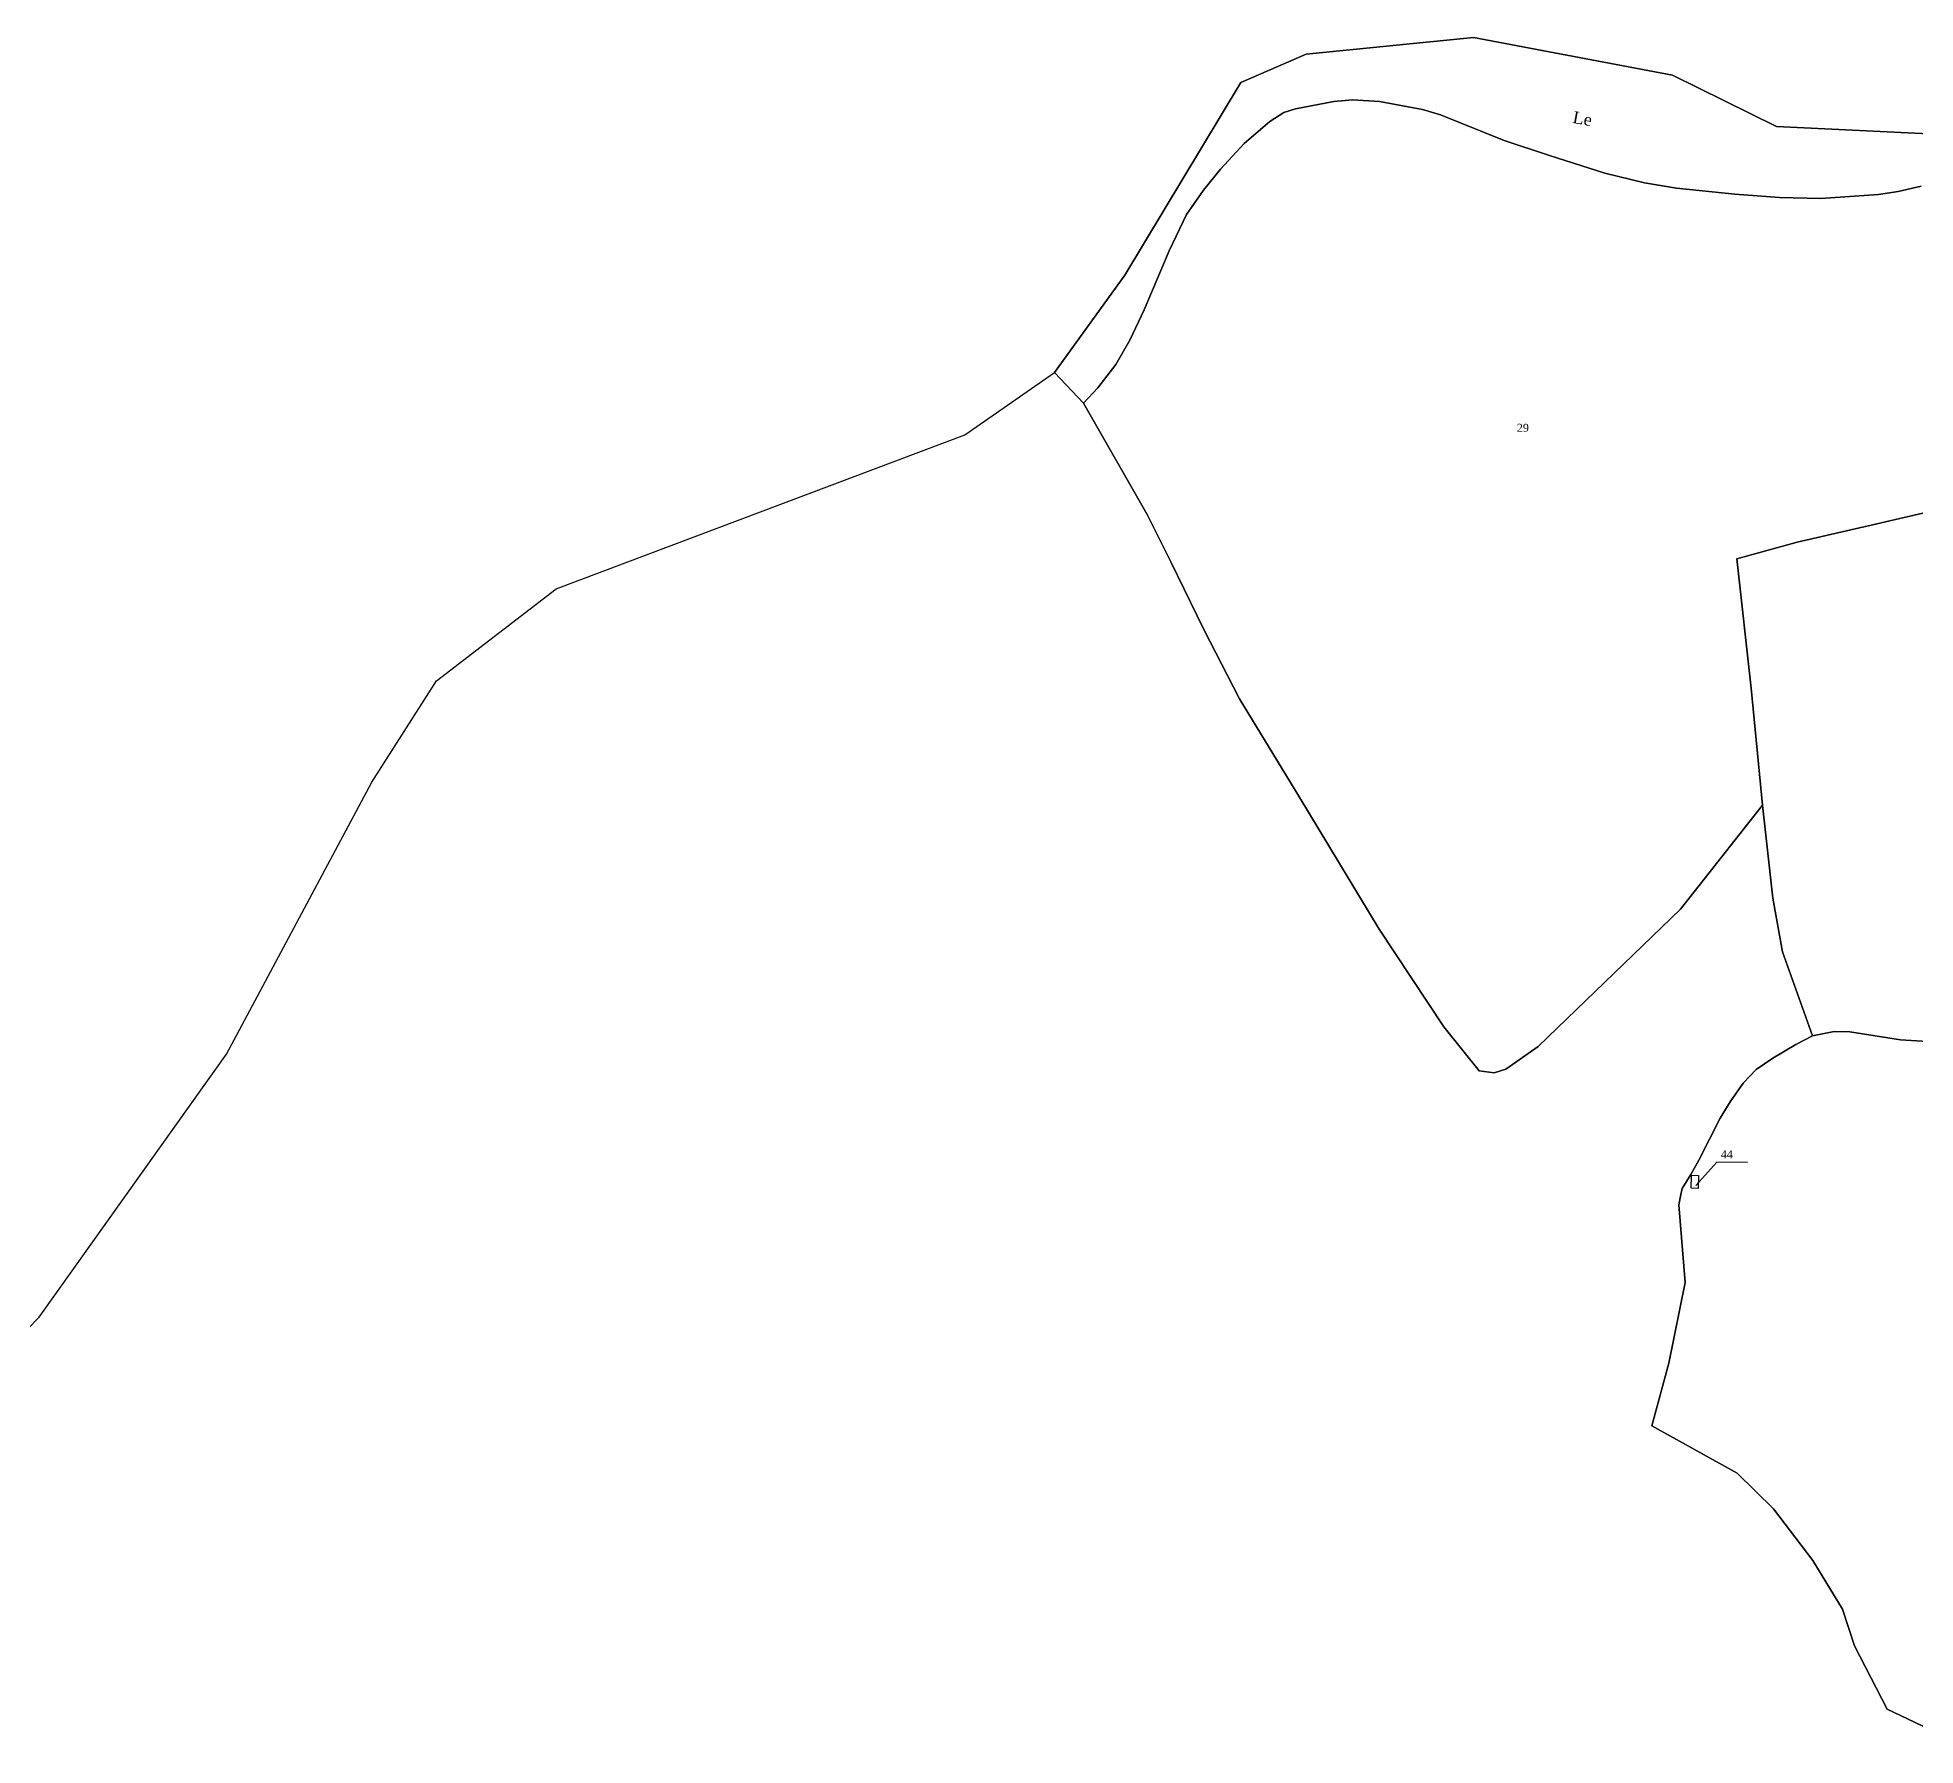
# Model space of a CAD drawing. Extents: x 1204521 to 1207304, y 6151741 to 6153999.
# Drawn here: x 1205912.3 to 1206381.7, y 6153456 to 6153882.8 of the extents above; entities that cross this region are included whole.
import ezdxf

# ---------------------------------------------------------------- set-up
doc = ezdxf.new("R2010")
doc.units = 0
doc.linetypes.add('CONTINU', pattern=[0])
for name, color, linetype in [('1LIEUDIT', 7, 'CONTINU'), ('1PARCELLE', 7, 'CONTINU'), ('1SECTION', 7, 'CONTINU'), ('1SUBDSECT', 7, 'CONTINU'), ('1TRONFLUV', 7, 'CONTINU'), ('1TROUPARCELLE', 7, 'CONTINU'), ('3BATIDUR', 7, 'CONTINU'), ('3FLECHEPAR', 7, 'CONTINU'), ('3PARCELLETEX', 7, 'CONTINU'), ('3TRONFLUVTEX', 7, 'CONTINU')]:
    doc.layers.add(name, color=color, linetype=linetype)
doc.styles.get("Standard").update_dxf_attribs({"font": 'Times New Roman'})

msp = doc.modelspace()

# ---------------------------------------------------------------- linework, layer by layer
at = {"layer": '1LIEUDIT'}
msp.add_lwpolyline([(1206393.55, 6153858.27), (1206346.91, 6153860.59), (1206320.93, 6153873.41), (1206271.18, 6153882.78), (1206229.41, 6153878.63), (1206213.07, 6153871.52), (1206184.01, 6153823.44), (1206166.5, 6153799.08), (1206173.73, 6153791.43), (1206189.62, 6153763.57), (1206195.54, 6153751.75), (1206203.8, 6153734.86), (1206212.74, 6153717.56), (1206227.55, 6153693.22), (1206247.63, 6153659.96), (1206263.78, 6153635.63), (1206272.64, 6153624.64), (1206276.36, 6153624.08), (1206279.24, 6153625), (1206287.38, 6153630.67), (1206322.95, 6153664.96), (1206343.41, 6153691.02), (1206345.97, 6153667.78), (1206348.39, 6153654.33), (1206355.93, 6153633.31), (1206351.72, 6153631.15), (1206345.98, 6153627.77), (1206341.81, 6153624.91), (1206338.63, 6153621.52), (1206335.35, 6153616.86), (1206332.83, 6153612.74), (1206327.49, 6153602.25), (1206325.5, 6153598.7), (1206323.31, 6153595.2), (1206323.01, 6153593.69), (1206322.53, 6153591.15), (1206324.07, 6153571.68), (1206320.03, 6153551.56), (1206315.75, 6153535.88), (1206337.08, 6153524.06), (1206346.14, 6153515.14), (1206355.98, 6153502.21), (1206363.43, 6153490.09), (1206366.45, 6153480.91), (1206374.61, 6153465.12), (1206393.63, 6153456.04)], dxfattribs=at)
at = {"layer": '1PARCELLE'}
for points in [[(1206388.48, 6153765.12), (1206371.69, 6153761.18), (1206352.06, 6153756.73), (1206337.03, 6153752.55), (1206340.6, 6153720.18), (1206343.41, 6153691.02), (1206322.95, 6153664.96), (1206287.38, 6153630.67), (1206279.24, 6153625), (1206276.36, 6153624.08), (1206272.64, 6153624.64), (1206263.78, 6153635.63), (1206247.63, 6153659.96), (1206227.55, 6153693.22), (1206212.74, 6153717.56), (1206203.8, 6153734.86), (1206195.54, 6153751.75), (1206189.62, 6153763.57), (1206173.73, 6153791.43), (1206177.26, 6153795.29), (1206181.79, 6153801.07), (1206185.3, 6153807.17), (1206188.88, 6153814.72), (1206195.12, 6153829.48), (1206199.47, 6153838.61), (1206203.69, 6153844.63), (1206207.97, 6153849.9), (1206213.89, 6153856.29), (1206220.32, 6153861.83), (1206223.78, 6153864.03), (1206226.69, 6153864.94), (1206236.25, 6153866.79), (1206240.98, 6153867.2), (1206247.72, 6153866.8), (1206258.47, 6153864.84), (1206262.91, 6153863.44), (1206278.84, 6153857.1), (1206290.22, 6153853.28), (1206304.01, 6153848.91), (1206313.96, 6153846.49), (1206321.92, 6153845.17), (1206336.48, 6153843.66), (1206347.68, 6153842.83), (1206357.98, 6153842.55), (1206372.41, 6153843.58), (1206377.31, 6153844.3), (1206383.1, 6153845.61)], [(1206406.27, 6153630.61), (1206377.96, 6153632.37), (1206365.23, 6153634.31), (1206361.38, 6153634.47), (1206355.93, 6153633.31), (1206348.39, 6153654.33), (1206345.97, 6153667.78), (1206343.41, 6153691.02), (1206340.6, 6153720.18), (1206337.03, 6153752.55), (1206352.06, 6153756.73), (1206371.69, 6153761.18), (1206388.48, 6153765.12)], [(1206393.63, 6153456.04), (1206374.61, 6153465.12), (1206366.45, 6153480.91), (1206363.43, 6153490.09), (1206355.98, 6153502.21), (1206346.14, 6153515.14), (1206337.08, 6153524.06), (1206315.75, 6153535.88), (1206320.03, 6153551.56), (1206324.07, 6153571.68), (1206322.53, 6153591.15), (1206323.01, 6153593.69), (1206323.31, 6153595.2), (1206325.5, 6153598.7), (1206327.49, 6153602.25), (1206332.83, 6153612.74), (1206335.35, 6153616.86), (1206338.63, 6153621.52), (1206341.81, 6153624.91), (1206345.98, 6153627.77), (1206351.72, 6153631.15), (1206355.93, 6153633.31), (1206361.38, 6153634.47), (1206365.23, 6153634.31), (1206377.96, 6153632.37), (1206406.27, 6153630.61)]]:
    msp.add_lwpolyline(points, dxfattribs=at)
msp.add_lwpolyline([(1206327.38, 6153595.21), (1206325.63, 6153595.28), (1206325.69, 6153598.53), (1206327.44, 6153598.45), (1206327.38, 6153595.21)], close=True, dxfattribs=at)
at = {"layer": '1SECTION'}
msp.add_lwpolyline([(1205898.03, 6153548.02), (1205912.72, 6153563.01), (1205959.55, 6153628.79), (1205995.82, 6153696.75), (1206012.04, 6153722.05), (1206041.95, 6153745.07), (1206144.09, 6153783.54), (1206166.5, 6153799.08), (1206184.01, 6153823.44), (1206213.07, 6153871.52), (1206229.41, 6153878.63), (1206271.18, 6153882.78), (1206320.93, 6153873.41), (1206346.91, 6153860.59), (1206393.55, 6153858.27)], dxfattribs=at)
at = {"layer": '1SUBDSECT'}
msp.add_lwpolyline([(1206393.55, 6153858.27), (1206346.91, 6153860.59), (1206320.93, 6153873.41), (1206271.18, 6153882.78), (1206229.41, 6153878.63), (1206213.07, 6153871.52), (1206184.01, 6153823.44), (1206166.5, 6153799.08), (1206173.73, 6153791.43), (1206189.62, 6153763.57), (1206195.54, 6153751.75), (1206203.8, 6153734.86), (1206212.74, 6153717.56), (1206227.55, 6153693.22), (1206247.63, 6153659.96), (1206263.78, 6153635.63), (1206272.64, 6153624.64), (1206276.36, 6153624.08), (1206279.24, 6153625), (1206287.38, 6153630.67), (1206322.95, 6153664.96), (1206343.41, 6153691.02), (1206345.97, 6153667.78), (1206348.39, 6153654.33), (1206355.93, 6153633.31), (1206351.72, 6153631.15), (1206345.98, 6153627.77), (1206341.81, 6153624.91), (1206338.63, 6153621.52), (1206335.35, 6153616.86), (1206332.83, 6153612.74), (1206327.49, 6153602.25), (1206325.5, 6153598.7), (1206323.31, 6153595.2), (1206323.01, 6153593.69), (1206322.53, 6153591.15), (1206324.07, 6153571.68), (1206320.03, 6153551.56), (1206315.75, 6153535.88), (1206337.08, 6153524.06), (1206346.14, 6153515.14), (1206355.98, 6153502.21), (1206363.43, 6153490.09), (1206366.45, 6153480.91), (1206374.61, 6153465.12), (1206393.63, 6153456.04)], dxfattribs=at)
at = {"layer": '1TRONFLUV'}
msp.add_lwpolyline([(1206383.1, 6153845.61), (1206377.31, 6153844.3), (1206372.41, 6153843.58), (1206357.98, 6153842.55), (1206347.68, 6153842.83), (1206336.48, 6153843.66), (1206321.92, 6153845.17), (1206313.96, 6153846.49), (1206304.01, 6153848.91), (1206290.22, 6153853.28), (1206278.84, 6153857.1), (1206262.91, 6153863.44), (1206258.47, 6153864.84), (1206247.72, 6153866.8), (1206240.98, 6153867.2), (1206236.25, 6153866.79), (1206226.69, 6153864.94), (1206223.78, 6153864.03), (1206220.32, 6153861.83), (1206213.89, 6153856.29), (1206207.97, 6153849.9), (1206203.69, 6153844.63), (1206199.47, 6153838.61), (1206195.12, 6153829.48), (1206188.88, 6153814.72), (1206185.3, 6153807.17), (1206181.79, 6153801.07), (1206177.26, 6153795.29), (1206173.73, 6153791.43), (1206166.5, 6153799.08), (1206184.01, 6153823.44), (1206213.07, 6153871.52), (1206229.41, 6153878.63), (1206271.18, 6153882.78), (1206320.93, 6153873.41), (1206346.91, 6153860.59), (1206393.55, 6153858.27)], dxfattribs=at)
at = {"layer": '1TROUPARCELLE'}
msp.add_lwpolyline([(1206325.63, 6153595.28), (1206325.69, 6153598.53), (1206327.44, 6153598.45), (1206327.38, 6153595.21), (1206325.63, 6153595.28)], close=True, dxfattribs=at)
at = {"layer": '3BATIDUR'}
msp.add_lwpolyline([(1206325.63, 6153595.28), (1206325.69, 6153598.53), (1206327.44, 6153598.45), (1206327.38, 6153595.21), (1206325.63, 6153595.28)], close=True, dxfattribs=at)
at = {"layer": '3FLECHEPAR'}
msp.add_lwpolyline([(1206339.66, 6153601.73), (1206332.02, 6153601.74), (1206326.77, 6153595.91)], dxfattribs=at)

# ---------------------------------------------------------------- texts
at = {"layer": '3PARCELLETEX'}
for s, p in [('29', (1206282.02, 6153784.27)), ('44', (1206333, 6153602.74))]:
    msp.add_text(s, height=2, dxfattribs=at).set_placement(p)
at = {"layer": '3TRONFLUVTEX'}
msp.add_text('Le', height=3, rotation=349.8, dxfattribs=at).set_placement((1206295.82, 6153861.48))

doc.saveas('drawing.dxf')
